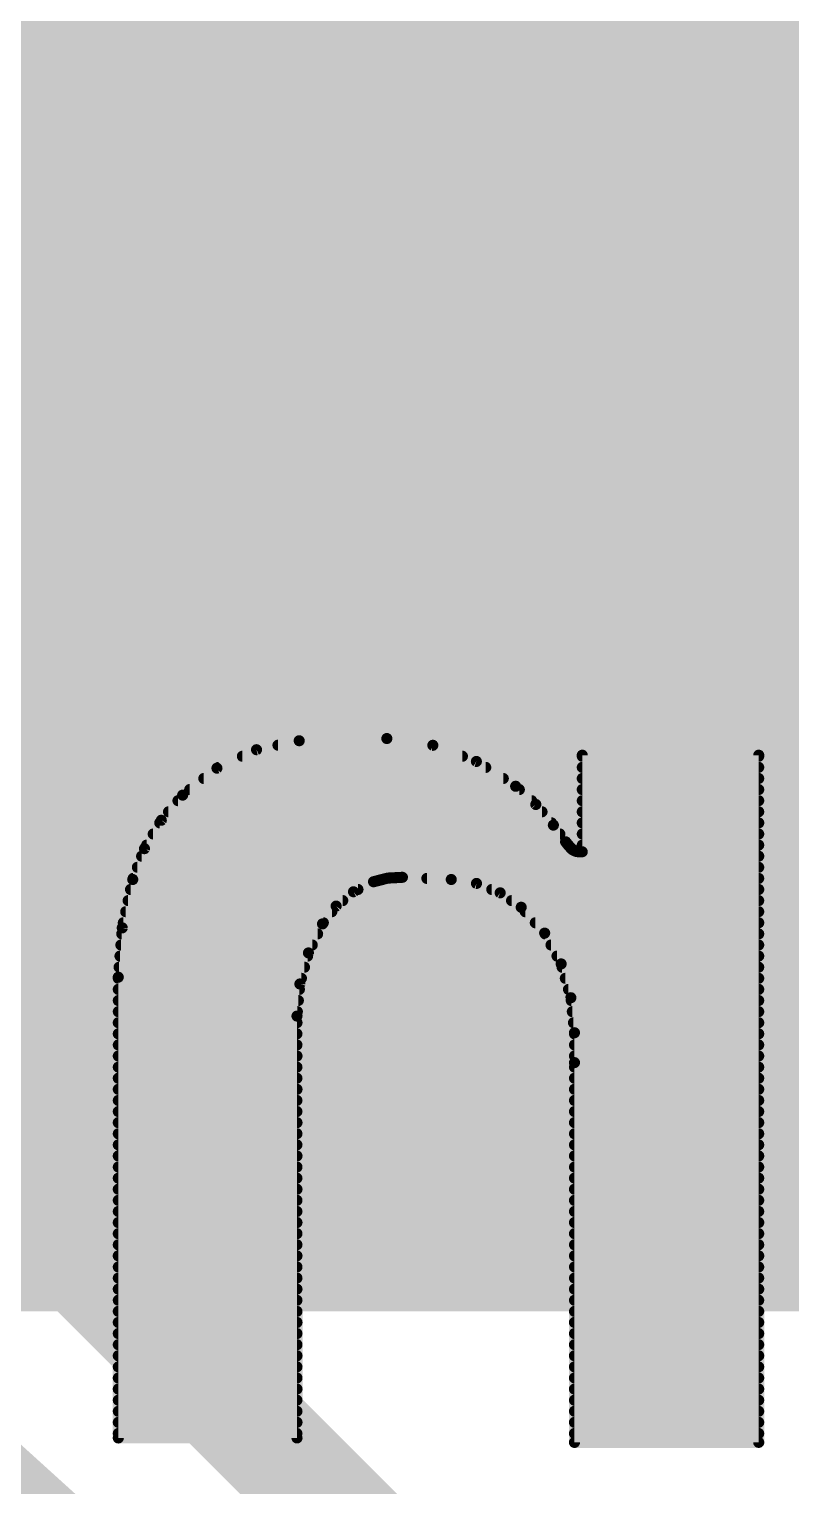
# Model space of a CAD drawing. Extents: x -5.1 to 50.9, y -12.7 to 61.1.
# Drawn here: x 21.447 to 23.19, y 33.789 to 37.122 of the extents above; entities that cross this region are included whole.
import ezdxf

# ---------------------------------------------------------------- set-up
doc = ezdxf.new("R2010")
doc.units = 0
for name, color, linetype in [('1', 12, 'CONTINUOUS'), ('16', 132, 'CONTINUOUS'), ('21', 53, 'CONTINUOUS'), ('22', 53, 'CONTINUOUS'), ('51', 53, 'CONTINUOUS')]:
    doc.layers.add(name, color=color, linetype=linetype)

msp = doc.modelspace()

# ---------------------------------------------------------------- linework, layer by layer
at = {"layer": '1', "const_width": 0.254}
msp.add_lwpolyline([(7.588, 35.56), (29.21, 35.56)], dxfattribs=at)
at = {"layer": '16', "const_width": 0.254}
for points in [[(23.368, 32.512), (16.256, 39.624)], [(23.114, 32.004), (15.748, 39.37)]]:
    msp.add_lwpolyline(points, dxfattribs=at)
at = {"layer": '21', "const_width": 0.2032}
for points in [[(20.6587, 37.1856), (30.1413, 37.1856)], [(20.5458, 36.9824), (30.2542, 36.9824)], [(20.4329, 36.7792), (30.3671, 36.7792)], [(20.32, 36.576), (30.48, 36.576)], [(20.2071, 36.3728), (30.5929, 36.3728)], [(20.0942, 36.1696), (30.7058, 36.1696)], [(19.9813, 35.9664), (30.8187, 35.9664)], [(19.8684, 35.7632), (30.9316, 35.7632)], [(19.7556, 35.56), (31.0444, 35.56)], [(19.6427, 35.3568), (31.1573, 35.3568)], [(19.5298, 35.1536), (31.2702, 35.1536)], [(19.4169, 34.9504), (31.3831, 34.9504)], [(19.304, 34.7472), (31.496, 34.7472)], [(19.1911, 34.544), (31.6089, 34.544)], [(19.0782, 34.3408), (31.7218, 34.3408)], [(19.05, 34.29), (31.75, 34.29)]]:
    msp.add_lwpolyline(points, dxfattribs=at)
at = {"layer": '22'}
for points, const_width in [([(22.065, 35.494, 0.1741), (21.7983, 35.3695)], 0.0254), ([(22.0164, 35.4901, 1), (22.0164, 35.4775)], 0.0127), ([(22.2656, 35.499, 0.0335), (22.065, 35.494)], 0.0254), ([(22.0648, 35.5003, 1), (22.0652, 35.4877)], 0.0127), ([(22.0644, 35.5003, 1), (22.0656, 35.4877)], 0.0127), ([(22.0663, 35.4878, 1), (22.0637, 35.5002)], 0.0127), ([(22.0656, 35.4877, 1), (22.0644, 35.5003)], 0.0127), ([(22.2665, 35.5053, 1), (22.2647, 35.4927)], 0.0127), ([(22.5603, 35.3898, 0.1577), (22.2656, 35.499)], 0.0254), ([(22.2659, 35.5053, 1), (22.2653, 35.4927)], 0.0127), ([(22.2653, 35.4927, 1), (22.2659, 35.5053)], 0.0127), ([(22.2658, 35.4927, 1), (22.2654, 35.5053)], 0.0127), ([(22.373, 35.4895, 1), (22.3686, 35.4776)], 0.0127), ([(22.3688, 35.4775, 1), (22.3688, 35.4901)], 0.0127), ([(22.3698, 35.4772, 1), (22.3717, 35.4898)], 0.0127), ([(21.935, 35.4648, 1), (21.935, 35.4521)], 0.0127), ([(21.966, 35.4797, 1), (21.9686, 35.4673)], 0.0127), ([(21.97, 35.4677, 1), (21.9646, 35.4792)], 0.0127), ([(22.4385, 35.4521, 1), (22.4385, 35.4648)], 0.0127), ([(22.7191, 35.4609, 1), (22.7064, 35.4609)], 0.0127), ([(22.7191, 35.4609, 1), (22.7064, 35.4609)], 0.0127), ([(22.7127, 35.4648, 1), (22.7127, 35.4521)], 0.0127), ([(22.7127, 35.4672, 1), (22.7127, 35.4546)], 0.0127), ([(22.7127, 35.4672, 1), (22.7127, 35.4546)], 0.0127), ([(23.1229, 35.4609, 1), (23.1102, 35.4609)], 0.0127), ([(23.1229, 35.4609, 1), (23.1102, 35.4609)], 0.0127), ([(23.1165, 35.4546, 1), (23.1165, 35.4672)], 0.0127), ([(23.1165, 35.4546, 1), (23.1165, 35.4672)], 0.0127), ([(23.1165, 35.4521, 1), (23.1165, 35.4648)], 0.0127), ([(21.8741, 35.437, 1), (21.8795, 35.4255)], 0.0127), ([(21.8807, 35.4262, 1), (21.8729, 35.4362)], 0.0127), ([(21.8806, 35.4393, 1), (21.8806, 35.4267)], 0.0127), ([(22.4738, 35.4519, 1), (22.467, 35.4412)], 0.0127), ([(22.4682, 35.4406, 1), (22.4726, 35.4525)], 0.0127), ([(22.4919, 35.4267, 1), (22.4919, 35.4393)], 0.0127), ([(22.7127, 35.4393, 1), (22.7127, 35.4267)], 0.0127), ([(23.1165, 35.4267, 1), (23.1165, 35.4393)], 0.0127), ([(21.8467, 35.4139, 1), (21.8467, 35.4013)], 0.0127), ([(22.5321, 35.4013, 1), (22.5321, 35.4139)], 0.0127), ([(22.5646, 35.3945, 1), (22.556, 35.3851)], 0.0127), ([(22.6466, 35.3009, 0.0664), (22.5603, 35.3898)], 0.0254), ([(22.5642, 35.3948, 1), (22.5564, 35.3848)], 0.0127), ([(22.5564, 35.3848, 1), (22.5642, 35.3948)], 0.0127), ([(22.5569, 35.3844, 1), (22.5637, 35.3952)], 0.0127), ([(22.7127, 35.4139, 1), (22.7127, 35.4013)], 0.0127), ([(23.1165, 35.4013, 1), (23.1165, 35.4139)], 0.0127), ([(21.7983, 35.3695, 0.1281), (21.684, 35.1765)], 0.0254), ([(21.7875, 35.3631, 1), (21.7875, 35.3505)], 0.0127), ([(21.7944, 35.3745, 1), (21.8022, 35.3645)], 0.0127), ([(21.7938, 35.374, 1), (21.8028, 35.365)], 0.0127), ([(21.8031, 35.3654, 1), (21.7935, 35.3736)], 0.0127), ([(21.8028, 35.365, 1), (21.7938, 35.374)], 0.0127), ([(21.8144, 35.3886, 1), (21.8144, 35.3759)], 0.0127), ([(22.5687, 35.3759, 1), (22.5687, 35.3886)], 0.0127), ([(22.5969, 35.3505, 1), (22.5969, 35.3631)], 0.0127), ([(22.7127, 35.3886, 1), (22.7127, 35.3759)], 0.0127), ([(22.7127, 35.3631, 1), (22.7127, 35.3505)], 0.0127), ([(23.1165, 35.3759, 1), (23.1165, 35.3886)], 0.0127), ([(23.1165, 35.3505, 1), (23.1165, 35.3631)], 0.0127), ([(21.7659, 35.3377, 1), (21.7659, 35.3251)], 0.0127), ([(22.6112, 35.3523, 1), (22.6016, 35.3441)], 0.0127), ([(22.6021, 35.3435, 1), (22.6107, 35.3529)], 0.0127), ([(22.6207, 35.3251, 1), (22.6207, 35.3377)], 0.0127), ([(22.7127, 35.3377, 1), (22.7127, 35.3251)], 0.0127), ([(23.1165, 35.3251, 1), (23.1165, 35.3377)], 0.0127), ([(21.7459, 35.3124, 1), (21.7459, 35.2997)], 0.0127), ([(21.7446, 35.3161, 1), (21.7542, 35.3079)], 0.0127), ([(21.7549, 35.3087, 1), (21.7439, 35.3152)], 0.0127), ([(22.6517, 35.3047, 1), (22.6415, 35.2971)], 0.0127), ([(22.6746, 35.2628, 0.0022), (22.6466, 35.3009)], 0.0254), ([(22.6517, 35.3047, 1), (22.6415, 35.2971)], 0.0127), ([(22.6415, 35.2971, 1), (22.6517, 35.3047)], 0.0127), ([(22.6418, 35.2968, 1), (22.6514, 35.305)], 0.0127), ([(22.6423, 35.2997, 1), (22.6423, 35.3124)], 0.0127), ([(22.7127, 35.3124, 1), (22.7127, 35.2997)], 0.0127), ([(23.1165, 35.2997, 1), (23.1165, 35.3124)], 0.0127), ([(21.7158, 35.2615, 1), (21.7158, 35.2489)], 0.0127), ([(21.7308, 35.2869, 1), (21.7308, 35.2743)], 0.0127), ([(22.6615, 35.2743, 1), (22.6615, 35.2869)], 0.0127), ([(22.6795, 35.2669, 1), (22.6697, 35.2587)], 0.0127), ([(22.6746, 35.2628, 0.0333), (22.6873, 35.2476)], 0.0254), ([(22.6797, 35.2665, 1), (22.6695, 35.2591)], 0.0127), ([(22.6695, 35.259, 1), (22.6797, 35.2666)], 0.0127), ([(22.6695, 35.2591, 1), (22.6797, 35.2665)], 0.0127), ([(22.681, 35.2489, 1), (22.681, 35.2615)], 0.0127), ([(22.7127, 35.2869, 1), (22.7127, 35.2743)], 0.0127), ([(22.7127, 35.2615, 1), (22.7127, 35.2489)], 0.0127), ([(23.1165, 35.2743, 1), (23.1165, 35.2869)], 0.0127), ([(23.1165, 35.2489, 1), (23.1165, 35.2615)], 0.0127), ([(21.7044, 35.2362, 1), (21.7044, 35.2235)], 0.0127), ([(21.7055, 35.2503, 1), (21.7164, 35.2438)], 0.0127), ([(21.7169, 35.2448, 1), (21.705, 35.2493)], 0.0127), ([(22.6909, 35.2528, 1), (22.6837, 35.2424)], 0.0127), ([(22.6873, 35.2476, 0.205), (22.7051, 35.24)], 0.0254), ([(22.6919, 35.252, 1), (22.6827, 35.2432)], 0.0127), ([(22.6824, 35.2435, 1), (22.6922, 35.2517)], 0.0127), ([(22.6827, 35.2432, 1), (22.6919, 35.252)], 0.0127), ([(22.6967, 35.2482, 1), (22.6942, 35.2358)], 0.0127), ([(22.6918, 35.2368, 1), (22.699, 35.2472)], 0.0127), ([(22.7051, 35.2463, 1), (22.7051, 35.2337)], 0.0127), ([(22.7051, 35.2463, 1), (22.7051, 35.2337)], 0.0127), ([(22.7038, 35.2338, 1), (22.7064, 35.2462)], 0.0127), ([(22.7051, 35.2337, 1), (22.7051, 35.2463)], 0.0127), ([(22.7064, 35.24, 1), (22.7191, 35.24)], 0.0127), ([(22.7064, 35.24, 1), (22.7191, 35.24)], 0.0127), ([(22.7127, 35.2337, 1), (22.7127, 35.2463)], 0.0127), ([(22.7127, 35.2337, 1), (22.7127, 35.2463)], 0.0127), ([(23.1165, 35.2235, 1), (23.1165, 35.2362)], 0.0127), ([(21.6947, 35.2107, 1), (21.6947, 35.1981)], 0.0127), ([(23.1165, 35.1981, 1), (23.1165, 35.2107)], 0.0127), ([(21.684, 35.1765, 0.0668), (21.651, 34.9529)], 0.0254), ([(21.679, 35.16, 1), (21.679, 35.1473)], 0.0127), ([(21.6781, 35.1788, 1), (21.6899, 35.1742)], 0.0127), ([(21.6779, 35.1783, 1), (21.6901, 35.1747)], 0.0127), ([(21.6902, 35.1752, 1), (21.6778, 35.1778)], 0.0127), ([(21.6901, 35.1747, 1), (21.6779, 35.1783)], 0.0127), ([(21.685, 35.1853, 1), (21.685, 35.1727)], 0.0127), ([(22.2352, 35.1714, 0.1719), (22.1183, 35.0749)], 0.0254), ([(22.1995, 35.1473, 1), (22.1995, 35.16)], 0.0127), ([(22.2336, 35.1776, 1), (22.2368, 35.1652)], 0.0127), ([(22.3012, 35.1815, 0.0992), (22.2352, 35.1714)], 0.0254), ([(22.233, 35.1774, 1), (22.2374, 35.1654)], 0.0127), ([(22.238, 35.1657, 1), (22.2324, 35.1771)], 0.0127), ([(22.2374, 35.1654, 1), (22.233, 35.1774)], 0.0127), ([(22.2674, 35.1861, 1), (22.268, 35.1734)], 0.0127), ([(22.2649, 35.1727, 1), (22.2649, 35.1853)], 0.0127), ([(22.2693, 35.1736, 1), (22.2661, 35.1859)], 0.0127), ([(22.3015, 35.1878, 1), (22.3009, 35.1752)], 0.0127), ([(22.3012, 35.1815, 0.0006), (22.413, 35.1765)], 0.0254), ([(22.3015, 35.1878, 1), (22.3009, 35.1752)], 0.0127), ([(22.3015, 35.1752, 1), (22.3009, 35.1878)], 0.0127), ([(22.3009, 35.1752, 1), (22.3015, 35.1878)], 0.0127), ([(22.3571, 35.1853, 1), (22.3571, 35.1727)], 0.0127), ([(22.414, 35.1828, 1), (22.412, 35.1702)], 0.0127), ([(22.573, 35.113, 0.1688), (22.413, 35.1765)], 0.0254), ([(22.4133, 35.1828, 1), (22.4127, 35.1702)], 0.0127), ([(22.4127, 35.1702, 1), (22.4133, 35.1828)], 0.0127), ([(22.4127, 35.1702, 1), (22.4133, 35.1828)], 0.0127), ([(22.473, 35.1734, 1), (22.4683, 35.1616)], 0.0127), ([(22.4697, 35.1612, 1), (22.4716, 35.1738)], 0.0127), ([(22.5057, 35.16, 1), (22.5057, 35.1473)], 0.0127), ([(23.1165, 35.1727, 1), (23.1165, 35.1853)], 0.0127), ([(23.1165, 35.1473, 1), (23.1165, 35.16)], 0.0127), ([(21.6735, 35.1345, 1), (21.6735, 35.1219)], 0.0127), ([(22.1647, 35.1219, 1), (22.1647, 35.1345)], 0.0127), ([(22.1864, 35.1541, 1), (22.192, 35.1428)], 0.0127), ([(22.1932, 35.1435, 1), (22.1852, 35.1533)], 0.0127), ([(22.5285, 35.1512, 1), (22.5213, 35.1407)], 0.0127), ([(22.5225, 35.1401, 1), (22.5272, 35.1519)], 0.0127), ([(22.5508, 35.1345, 1), (22.5508, 35.1219)], 0.0127), ([(23.1165, 35.1219, 1), (23.1165, 35.1345)], 0.0127), ([(21.668, 35.1091, 1), (21.668, 35.0965)], 0.0127), ([(22.1397, 35.0965, 1), (22.1397, 35.1091)], 0.0127), ([(22.1455, 35.1206, 1), (22.1536, 35.1108)], 0.0127), ([(22.1546, 35.1118, 1), (22.1445, 35.1196)], 0.0127), ([(22.5777, 35.1173, 1), (22.5683, 35.1087)], 0.0127), ([(22.6644, 34.9834, 0.1229), (22.573, 35.113)], 0.0254), ([(22.5771, 35.1178, 1), (22.5689, 35.1082)], 0.0127), ([(22.5689, 35.1082, 1), (22.5771, 35.1178)], 0.0127), ([(22.5694, 35.1078, 1), (22.5766, 35.1182)], 0.0127), ([(22.5822, 35.1091, 1), (22.5822, 35.0965)], 0.0127), ([(23.1165, 35.0965, 1), (23.1165, 35.1091)], 0.0127), ([(21.6589, 35.0583, 1), (21.6589, 35.0457)], 0.0127), ([(21.6664, 35.0653, 1), (21.6537, 35.0663)], 0.0127), ([(21.6538, 35.0671, 1), (21.6662, 35.0645)], 0.0127), ([(21.6625, 35.0838, 1), (21.6625, 35.0711)], 0.0127), ([(22.1183, 35.0749, 0.136), (22.0599, 34.864)], 0.0254), ([(22.1072, 35.0457, 1), (22.1072, 35.0583)], 0.0127), ([(22.1133, 35.0788, 1), (22.1233, 35.071)], 0.0127), ([(22.1129, 35.0782, 1), (22.1237, 35.0716)], 0.0127), ([(22.124, 35.0721, 1), (22.1126, 35.0777)], 0.0127), ([(22.1237, 35.0716, 1), (22.1129, 35.0782)], 0.0127), ([(22.1202, 35.0711, 1), (22.1202, 35.0838)], 0.0127), ([(22.6053, 35.0838, 1), (22.6053, 35.0711)], 0.0127), ([(22.6323, 35.0568, 1), (22.6211, 35.0508)], 0.0127), ([(22.6276, 35.0583, 1), (22.6276, 35.0457)], 0.0127), ([(22.622, 35.0496, 1), (22.6314, 35.0581)], 0.0127), ([(23.1165, 35.0711, 1), (23.1165, 35.0838)], 0.0127), ([(23.1165, 35.0457, 1), (23.1165, 35.0583)], 0.0127), ([(21.6569, 35.0329, 1), (21.6569, 35.0203)], 0.0127), ([(22.0949, 35.0203, 1), (22.0949, 35.0329)], 0.0127), ([(22.6412, 35.0329, 1), (22.6412, 35.0203)], 0.0127), ([(23.1165, 35.0203, 1), (23.1165, 35.0329)], 0.0127), ([(21.6549, 35.0076, 1), (21.6549, 34.9949)], 0.0127), ([(22.0805, 35.0113, 1), (22.0919, 35.0057)], 0.0127), ([(22.0923, 35.0068, 1), (22.0801, 35.0102)], 0.0127), ([(22.0842, 34.9949, 1), (22.0842, 35.0076)], 0.0127), ([(22.6549, 35.0076, 1), (22.6549, 34.9949)], 0.0127), ([(22.6705, 34.9852, 1), (22.6583, 34.9816)], 0.0127), ([(22.6949, 34.8259, 0.0895), (22.6644, 34.9834)], 0.0254), ([(22.6703, 34.9857, 1), (22.6585, 34.9811)], 0.0127), ([(23.1165, 34.9949, 1), (23.1165, 35.0076)], 0.0127), ([(21.6574, 34.9529, 1), (21.6446, 34.9529)], 0.0127), ([(21.6574, 34.9529, 1), (21.6446, 34.9529)], 0.0127), ([(21.651, 34.9567, 1), (21.651, 34.9441)], 0.0127), ([(21.6528, 34.9821, 1), (21.6528, 34.9695)], 0.0127), ([(22.0701, 34.9441, 1), (22.0701, 34.9567)], 0.0127), ([(22.0771, 34.9695, 1), (22.0771, 34.9821)], 0.0127), ([(22.6585, 34.9811, 1), (22.6703, 34.9857)], 0.0127), ([(22.6588, 34.9804, 1), (22.67, 34.9864)], 0.0127), ([(22.6666, 34.9821, 1), (22.6666, 34.9695)], 0.0127), ([(22.6739, 34.9567, 1), (22.6739, 34.9441)], 0.0127), ([(23.1165, 34.9695, 1), (23.1165, 34.9821)], 0.0127), ([(23.1165, 34.9441, 1), (23.1165, 34.9567)], 0.0127), ([(21.6447, 34.9534, 1), (21.6573, 34.9524)], 0.0127), ([(21.6447, 34.953, 1), (21.6573, 34.9528)], 0.0127), ([(21.651, 34.9314, 1), (21.651, 34.9187)], 0.0127), ([(22.0728, 34.9369, 1), (22.0602, 34.938)], 0.0127), ([(22.0604, 34.9391, 1), (22.0726, 34.9357)], 0.0127), ([(22.0654, 34.9187, 1), (22.0654, 34.9314)], 0.0127), ([(22.6812, 34.9314, 1), (22.6812, 34.9187)], 0.0127), ([(23.1165, 34.9187, 1), (23.1165, 34.9314)], 0.0127), ([(21.651, 34.9059, 1), (21.651, 34.8933)], 0.0127), ([(22.0631, 34.8933, 1), (22.0631, 34.9059)], 0.0127), ([(22.693, 34.9067, 1), (22.6804, 34.9054)], 0.0127), ([(22.6806, 34.9043, 1), (22.6928, 34.9078)], 0.0127), ([(22.6874, 34.9059, 1), (22.6874, 34.8933)], 0.0127), ([(23.1165, 34.8933, 1), (23.1165, 34.9059)], 0.0127), ([(21.651, 34.8805, 1), (21.651, 34.8679)], 0.0127), ([(22.0536, 34.8646, 1), (22.0662, 34.8634)], 0.0127), ([(22.0536, 34.864, 1), (22.0662, 34.864)], 0.0127), ([(22.0663, 34.864, 1), (22.0536, 34.864)], 0.0127), ([(22.0663, 34.864, 1), (22.0536, 34.864)], 0.0127), ([(22.0608, 34.8679, 1), (22.0608, 34.8805)], 0.0127), ([(22.6899, 34.8805, 1), (22.6899, 34.8679)], 0.0127), ([(23.1165, 34.8679, 1), (23.1165, 34.8805)], 0.0127), ([(21.651, 34.8552, 1), (21.651, 34.8425)], 0.0127), ([(21.651, 34.8297, 1), (21.651, 34.8171)], 0.0127), ([(22.0599, 34.8425, 1), (22.0599, 34.8552)], 0.0127), ([(22.0599, 34.8171, 1), (22.0599, 34.8297)], 0.0127), ([(22.6926, 34.8552, 1), (22.6926, 34.8425)], 0.0127), ([(22.7013, 34.8259, 1), (22.6885, 34.8259)], 0.0127), ([(22.6949, 34.7574, 0.0064), (22.6949, 34.8259)], 0.0254), ([(22.7012, 34.826, 1), (22.6886, 34.8258)], 0.0127), ([(22.6949, 34.8297, 1), (22.6949, 34.8171)], 0.0127), ([(22.6886, 34.8253, 1), (22.7012, 34.8265)], 0.0127), ([(22.6886, 34.8258, 1), (22.7012, 34.826)], 0.0127), ([(23.1165, 34.8425, 1), (23.1165, 34.8552)], 0.0127), ([(23.1165, 34.8171, 1), (23.1165, 34.8297)], 0.0127), ([(21.651, 34.8043, 1), (21.651, 34.7917)], 0.0127), ([(22.0599, 34.7917, 1), (22.0599, 34.8043)], 0.0127), ([(22.6949, 34.8043, 1), (22.6949, 34.7917)], 0.0127), ([(23.1165, 34.7917, 1), (23.1165, 34.8043)], 0.0127), ([(21.651, 34.779, 1), (21.651, 34.7663)], 0.0127), ([(22.0599, 34.7663, 1), (22.0599, 34.779)], 0.0127), ([(22.6949, 34.779, 1), (22.6949, 34.7663)], 0.0127), ([(22.7013, 34.7574, 1), (22.6885, 34.7574)], 0.0127), ([(22.6886, 34.7575, 1), (22.7012, 34.7573)], 0.0127), ([(23.1165, 34.7663, 1), (23.1165, 34.779)], 0.0127), ([(21.651, 34.7535, 1), (21.651, 34.7409)], 0.0127), ([(21.651, 34.7281, 1), (21.651, 34.7155)], 0.0127), ([(22.0599, 34.7409, 1), (22.0599, 34.7535)], 0.0127), ([(22.0599, 34.7155, 1), (22.0599, 34.7281)], 0.0127), ([(22.6949, 34.7535, 1), (22.6949, 34.7409)], 0.0127), ([(22.6949, 34.7281, 1), (22.6949, 34.7155)], 0.0127), ([(23.1165, 34.7409, 1), (23.1165, 34.7535)], 0.0127), ([(23.1165, 34.7155, 1), (23.1165, 34.7281)], 0.0127), ([(21.651, 34.7028, 1), (21.651, 34.6901)], 0.0127), ([(22.0599, 34.6901, 1), (22.0599, 34.7028)], 0.0127), ([(22.6949, 34.7028, 1), (22.6949, 34.6901)], 0.0127), ([(23.1165, 34.6901, 1), (23.1165, 34.7028)], 0.0127), ([(21.651, 34.6773, 1), (21.651, 34.6647)], 0.0127), ([(22.0599, 34.6647, 1), (22.0599, 34.6773)], 0.0127), ([(22.6949, 34.6773, 1), (22.6949, 34.6647)], 0.0127), ([(23.1165, 34.6647, 1), (23.1165, 34.6773)], 0.0127), ([(21.651, 34.6519, 1), (21.651, 34.6393)], 0.0127), ([(21.651, 34.6266, 1), (21.651, 34.6139)], 0.0127), ([(22.0599, 34.6393, 1), (22.0599, 34.6519)], 0.0127), ([(22.0599, 34.6139, 1), (22.0599, 34.6266)], 0.0127), ([(22.6949, 34.6519, 1), (22.6949, 34.6393)], 0.0127), ([(22.6949, 34.6266, 1), (22.6949, 34.6139)], 0.0127), ([(23.1165, 34.6393, 1), (23.1165, 34.6519)], 0.0127), ([(23.1165, 34.6139, 1), (23.1165, 34.6266)], 0.0127), ([(21.651, 34.6011, 1), (21.651, 34.5885)], 0.0127), ([(22.0599, 34.5885, 1), (22.0599, 34.6011)], 0.0127), ([(22.6949, 34.6011, 1), (22.6949, 34.5885)], 0.0127), ([(23.1165, 34.5885, 1), (23.1165, 34.6011)], 0.0127), ([(21.651, 34.5757, 1), (21.651, 34.5631)], 0.0127), ([(22.0599, 34.5631, 1), (22.0599, 34.5757)], 0.0127), ([(22.6949, 34.5757, 1), (22.6949, 34.5631)], 0.0127), ([(23.1165, 34.5631, 1), (23.1165, 34.5757)], 0.0127), ([(21.651, 34.5504, 1), (21.651, 34.5377)], 0.0127), ([(21.651, 34.5249, 1), (21.651, 34.5123)], 0.0127), ([(22.0599, 34.5377, 1), (22.0599, 34.5504)], 0.0127), ([(22.0599, 34.5123, 1), (22.0599, 34.5249)], 0.0127), ([(22.6949, 34.5504, 1), (22.6949, 34.5377)], 0.0127), ([(22.6949, 34.5249, 1), (22.6949, 34.5123)], 0.0127), ([(23.1165, 34.5377, 1), (23.1165, 34.5504)], 0.0127), ([(23.1165, 34.5123, 1), (23.1165, 34.5249)], 0.0127), ([(21.651, 34.4995, 1), (21.651, 34.4869)], 0.0127), ([(22.0599, 34.4869, 1), (22.0599, 34.4995)], 0.0127), ([(22.6949, 34.4995, 1), (22.6949, 34.4869)], 0.0127), ([(23.1165, 34.4869, 1), (23.1165, 34.4995)], 0.0127), ([(21.651, 34.4742, 1), (21.651, 34.4615)], 0.0127), ([(22.0599, 34.4615, 1), (22.0599, 34.4742)], 0.0127), ([(22.6949, 34.4742, 1), (22.6949, 34.4615)], 0.0127), ([(23.1165, 34.4615, 1), (23.1165, 34.4742)], 0.0127), ([(21.651, 34.4487, 1), (21.651, 34.4361)], 0.0127), ([(21.651, 34.4233, 1), (21.651, 34.4107)], 0.0127), ([(22.0599, 34.4361, 1), (22.0599, 34.4487)], 0.0127), ([(22.0599, 34.4107, 1), (22.0599, 34.4233)], 0.0127), ([(22.6949, 34.4487, 1), (22.6949, 34.4361)], 0.0127), ([(22.6949, 34.4233, 1), (22.6949, 34.4107)], 0.0127), ([(23.1165, 34.4361, 1), (23.1165, 34.4487)], 0.0127), ([(23.1165, 34.4107, 1), (23.1165, 34.4233)], 0.0127), ([(21.651, 34.398, 1), (21.651, 34.3853)], 0.0127), ([(22.0599, 34.3853, 1), (22.0599, 34.398)], 0.0127), ([(22.6949, 34.398, 1), (22.6949, 34.3853)], 0.0127), ([(23.1165, 34.3853, 1), (23.1165, 34.398)], 0.0127), ([(21.651, 34.3725, 1), (21.651, 34.3599)], 0.0127), ([(22.0599, 34.3599, 1), (22.0599, 34.3725)], 0.0127), ([(22.6949, 34.3725, 1), (22.6949, 34.3599)], 0.0127), ([(23.1165, 34.3599, 1), (23.1165, 34.3725)], 0.0127), ([(21.651, 34.3471, 1), (21.651, 34.3345)], 0.0127), ([(22.0599, 34.3345, 1), (22.0599, 34.3471)], 0.0127), ([(22.6949, 34.3471, 1), (22.6949, 34.3345)], 0.0127), ([(23.1165, 34.3345, 1), (23.1165, 34.3471)], 0.0127), ([(21.651, 34.3218, 1), (21.651, 34.3091)], 0.0127), ([(21.651, 34.2963, 1), (21.651, 34.2837)], 0.0127), ([(22.0599, 34.3091, 1), (22.0599, 34.3218)], 0.0127), ([(22.0599, 34.2837, 1), (22.0599, 34.2963)], 0.0127), ([(22.6949, 34.3218, 1), (22.6949, 34.3091)], 0.0127), ([(22.6949, 34.2963, 1), (22.6949, 34.2837)], 0.0127), ([(23.1165, 34.3091, 1), (23.1165, 34.3218)], 0.0127), ([(23.1165, 34.2837, 1), (23.1165, 34.2963)], 0.0127), ([(21.651, 34.2709, 1), (21.651, 34.2583)], 0.0127), ([(22.0599, 34.2583, 1), (22.0599, 34.2709)], 0.0127), ([(22.6949, 34.2709, 1), (22.6949, 34.2583)], 0.0127), ([(23.1165, 34.2583, 1), (23.1165, 34.2709)], 0.0127), ([(21.651, 34.2456, 1), (21.651, 34.2329)], 0.0127), ([(22.0599, 34.2329, 1), (22.0599, 34.2456)], 0.0127), ([(22.6949, 34.2456, 1), (22.6949, 34.2329)], 0.0127), ([(23.1165, 34.2329, 1), (23.1165, 34.2456)], 0.0127), ([(21.651, 34.2201, 1), (21.651, 34.2075)], 0.0127), ([(21.651, 34.1947, 1), (21.651, 34.1821)], 0.0127), ([(22.0599, 34.2075, 1), (22.0599, 34.2201)], 0.0127), ([(22.0599, 34.1821, 1), (22.0599, 34.1947)], 0.0127), ([(22.6949, 34.2201, 1), (22.6949, 34.2075)], 0.0127), ([(22.6949, 34.1947, 1), (22.6949, 34.1821)], 0.0127), ([(23.1165, 34.2075, 1), (23.1165, 34.2201)], 0.0127), ([(23.1165, 34.1821, 1), (23.1165, 34.1947)], 0.0127), ([(21.651, 34.1694, 1), (21.651, 34.1567)], 0.0127), ([(22.0599, 34.1567, 1), (22.0599, 34.1694)], 0.0127), ([(22.6949, 34.1694, 1), (22.6949, 34.1567)], 0.0127), ([(23.1165, 34.1567, 1), (23.1165, 34.1694)], 0.0127), ([(21.651, 34.1439, 1), (21.651, 34.1313)], 0.0127), ([(22.0599, 34.1313, 1), (22.0599, 34.1439)], 0.0127), ([(22.6949, 34.1439, 1), (22.6949, 34.1313)], 0.0127), ([(23.1165, 34.1313, 1), (23.1165, 34.1439)], 0.0127), ([(21.651, 34.1185, 1), (21.651, 34.1059)], 0.0127), ([(21.651, 34.0932, 1), (21.651, 34.0805)], 0.0127), ([(22.0599, 34.1059, 1), (22.0599, 34.1185)], 0.0127), ([(22.0599, 34.0805, 1), (22.0599, 34.0932)], 0.0127), ([(22.6949, 34.1185, 1), (22.6949, 34.1059)], 0.0127), ([(22.6949, 34.0932, 1), (22.6949, 34.0805)], 0.0127), ([(23.1165, 34.1059, 1), (23.1165, 34.1185)], 0.0127), ([(23.1165, 34.0805, 1), (23.1165, 34.0932)], 0.0127), ([(21.651, 34.0677, 1), (21.651, 34.0551)], 0.0127), ([(22.0599, 34.0551, 1), (22.0599, 34.0677)], 0.0127), ([(22.6949, 34.0677, 1), (22.6949, 34.0551)], 0.0127), ([(23.1165, 34.0551, 1), (23.1165, 34.0677)], 0.0127), ([(21.651, 34.0423, 1), (21.651, 34.0297)], 0.0127), ([(22.0599, 34.0297, 1), (22.0599, 34.0423)], 0.0127), ([(22.6949, 34.0423, 1), (22.6949, 34.0297)], 0.0127), ([(23.1165, 34.0297, 1), (23.1165, 34.0423)], 0.0127), ([(21.651, 34.017, 1), (21.651, 34.0043)], 0.0127), ([(21.651, 33.9915, 1), (21.651, 33.9789)], 0.0127), ([(22.0599, 34.0043, 1), (22.0599, 34.017)], 0.0127), ([(22.0599, 33.9789, 1), (22.0599, 33.9915)], 0.0127), ([(22.6949, 34.017, 1), (22.6949, 34.0043)], 0.0127), ([(22.6949, 33.9915, 1), (22.6949, 33.9789)], 0.0127), ([(23.1165, 34.0043, 1), (23.1165, 34.017)], 0.0127), ([(23.1165, 33.9789, 1), (23.1165, 33.9915)], 0.0127), ([(21.651, 33.9661, 1), (21.651, 33.9535)], 0.0127), ([(22.0599, 33.9535, 1), (22.0599, 33.9661)], 0.0127), ([(22.6949, 33.9661, 1), (22.6949, 33.9535)], 0.0127), ([(23.1165, 33.9535, 1), (23.1165, 33.9661)], 0.0127), ([(21.651, 33.9408, 1), (21.651, 33.9281)], 0.0127), ([(22.0599, 33.9281, 1), (22.0599, 33.9408)], 0.0127), ([(22.6949, 33.9408, 1), (22.6949, 33.9281)], 0.0127), ([(23.1165, 33.9281, 1), (23.1165, 33.9408)], 0.0127), ([(21.6446, 33.8988, 1), (21.6574, 33.8988)], 0.0127), ([(21.6446, 33.8988, 1), (21.6574, 33.8988)], 0.0127), ([(21.651, 33.9153, 1), (21.651, 33.9027)], 0.0127), ([(21.651, 33.9051, 1), (21.651, 33.8925)], 0.0127), ([(21.651, 33.9051, 1), (21.651, 33.8925)], 0.0127), ([(22.0536, 33.8988, 1), (22.0663, 33.8988)], 0.0127), ([(22.0536, 33.8988, 1), (22.0663, 33.8988)], 0.0127), ([(22.0599, 33.9027, 1), (22.0599, 33.9153)], 0.0127), ([(22.0599, 33.8925, 1), (22.0599, 33.9051)], 0.0127), ([(22.0599, 33.8925, 1), (22.0599, 33.9051)], 0.0127), ([(22.6949, 33.9153, 1), (22.6949, 33.9027)], 0.0127), ([(22.6949, 33.895, 1), (22.6949, 33.8824)], 0.0127), ([(22.6949, 33.895, 1), (22.6949, 33.8824)], 0.0127), ([(23.1165, 33.9027, 1), (23.1165, 33.9153)], 0.0127), ([(23.1165, 33.8824, 1), (23.1165, 33.895)], 0.0127), ([(23.1165, 33.8824, 1), (23.1165, 33.895)], 0.0127), ([(22.6885, 33.8887, 1), (22.7013, 33.8887)], 0.0127), ([(22.6885, 33.8887, 1), (22.7013, 33.8887)], 0.0127), ([(23.1102, 33.8887, 1), (23.1229, 33.8887)], 0.0127), ([(23.1102, 33.8887, 1), (23.1229, 33.8887)], 0.0127)]:
    msp.add_lwpolyline(points, format="xyb", dxfattribs=dict(at, const_width=const_width))
at = {"layer": '22', "const_width": 0.0254}
for points in [[(22.065, 35.494), (21.9673, 35.4735)], [(22.0164, 35.4838), (22.3688, 35.4838)], [(22.2656, 35.499), (22.065, 35.494)], [(22.3708, 35.4835), (22.2656, 35.499)], [(22.4704, 35.4466), (22.3708, 35.4835)], [(21.9673, 35.4735), (21.8768, 35.4312)], [(21.935, 35.4584), (22.4385, 35.4584)], [(23.1165, 35.4609), (22.7127, 35.4609)], [(22.7127, 35.4609), (22.7127, 35.24)], [(23.1165, 35.4609), (22.7127, 35.4609)], [(22.7127, 35.4609), (22.7127, 35.24)], [(22.7127, 35.4584), (23.1165, 35.4584)], [(23.1165, 33.8887), (23.1165, 35.4609)], [(23.1165, 33.8887), (23.1165, 35.4609)], [(21.8768, 35.4312), (21.7983, 35.3695)], [(21.8806, 35.433), (22.4919, 35.433)], [(22.5603, 35.3898), (22.4704, 35.4466)], [(22.7127, 35.433), (23.1165, 35.433)], [(21.8467, 35.4076), (22.5321, 35.4076)], [(22.6064, 35.3482), (22.5603, 35.3898)], [(22.7127, 35.4076), (23.1165, 35.4076)], [(21.7983, 35.3695), (21.7494, 35.312)], [(21.7875, 35.3568), (22.5969, 35.3568)], [(21.8144, 35.3822), (22.5687, 35.3822)], [(22.7127, 35.3822), (23.1165, 35.3822)], [(22.7127, 35.3568), (23.1165, 35.3568)], [(21.7659, 35.3314), (22.6207, 35.3314)], [(22.6466, 35.3009), (22.6064, 35.3482)], [(22.7127, 35.3314), (23.1165, 35.3314)], [(21.7494, 35.312), (21.7109, 35.247)], [(21.7459, 35.306), (22.6423, 35.306)], [(22.6746, 35.2628), (22.6466, 35.3009)], [(22.7127, 35.306), (23.1165, 35.306)], [(21.7158, 35.2552), (22.681, 35.2552)], [(21.7308, 35.2806), (22.6615, 35.2806)], [(22.6873, 35.2476), (22.6746, 35.2628)], [(22.7127, 35.2806), (23.1165, 35.2806)], [(22.7127, 35.2552), (23.1165, 35.2552)], [(21.7109, 35.247), (21.684, 35.1765)], [(21.7044, 35.2298), (23.1165, 35.2298)], [(22.6954, 35.242), (22.6873, 35.2476)], [(22.7051, 35.24), (22.6954, 35.242)], [(22.7127, 35.24), (22.7051, 35.24)], [(22.7127, 35.24), (22.7051, 35.24)], [(21.6947, 35.2044), (23.1165, 35.2044)], [(21.684, 35.1765), (21.66, 35.0658)], [(21.679, 35.1536), (22.1995, 35.1536)], [(21.685, 35.179), (22.2649, 35.179)], [(22.1892, 35.1484), (22.2352, 35.1714)], [(22.2352, 35.1714), (22.2677, 35.1797)], [(22.2677, 35.1797), (22.3012, 35.1815)], [(22.3012, 35.1815), (22.413, 35.1765)], [(22.3571, 35.179), (23.1165, 35.179)], [(22.413, 35.1765), (22.4706, 35.1675)], [(22.4706, 35.1675), (22.5249, 35.146)], [(22.5057, 35.1536), (23.1165, 35.1536)], [(21.6735, 35.1282), (22.1647, 35.1282)], [(22.1496, 35.1157), (22.1892, 35.1484)], [(22.5249, 35.146), (22.573, 35.113)], [(22.5508, 35.1282), (23.1165, 35.1282)], [(21.668, 35.1028), (22.1397, 35.1028)], [(22.1183, 35.0749), (22.1496, 35.1157)], [(22.573, 35.113), (22.6267, 35.0538)], [(22.5822, 35.1028), (23.1165, 35.1028)], [(21.66, 35.0658), (21.651, 34.9529)], [(21.6589, 35.052), (22.1072, 35.052)], [(21.6625, 35.0774), (22.1202, 35.0774)], [(22.0862, 35.0085), (22.1183, 35.0749)], [(22.6053, 35.0774), (23.1165, 35.0774)], [(22.6267, 35.0538), (22.6644, 34.9834)], [(22.6276, 35.052), (23.1165, 35.052)], [(21.6569, 35.0266), (22.0949, 35.0266)], [(22.6412, 35.0266), (23.1165, 35.0266)], [(21.6549, 35.0012), (22.0842, 35.0012)], [(22.0665, 34.9374), (22.0862, 35.0085)], [(22.6549, 35.0012), (23.1165, 35.0012)], [(22.6644, 34.9834), (22.6867, 34.906)], [(21.651, 34.9529), (21.651, 33.8988)], [(21.651, 34.9529), (21.651, 33.8988)], [(21.651, 34.9504), (22.0701, 34.9504)], [(21.6528, 34.9758), (22.0771, 34.9758)], [(22.6666, 34.9758), (23.1165, 34.9758)], [(22.6739, 34.9504), (23.1165, 34.9504)], [(21.651, 34.925), (22.0654, 34.925)], [(22.0599, 34.864), (22.0665, 34.9374)], [(22.6812, 34.925), (23.1165, 34.925)], [(21.651, 34.8996), (22.0631, 34.8996)], [(22.6867, 34.906), (22.6949, 34.8259)], [(22.6874, 34.8996), (23.1165, 34.8996)], [(21.651, 34.8742), (22.0608, 34.8742)], [(22.0599, 33.8988), (22.0599, 34.864)], [(22.0599, 33.8988), (22.0599, 34.864)], [(22.6899, 34.8742), (23.1165, 34.8742)], [(21.651, 34.8488), (22.0599, 34.8488)], [(21.651, 34.8234), (22.0599, 34.8234)], [(22.6926, 34.8488), (23.1165, 34.8488)], [(22.6949, 34.8259), (22.6949, 33.8887)], [(22.6949, 34.8234), (23.1165, 34.8234)], [(21.651, 34.798), (22.0599, 34.798)], [(22.6949, 34.798), (23.1165, 34.798)], [(21.651, 34.7726), (22.0599, 34.7726)], [(22.6949, 34.7726), (23.1165, 34.7726)], [(22.6949, 34.7574), (22.6949, 33.8887)], [(21.651, 34.7472), (22.0599, 34.7472)], [(21.651, 34.7218), (22.0599, 34.7218)], [(22.6949, 34.7472), (23.1165, 34.7472)], [(22.6949, 34.7218), (23.1165, 34.7218)], [(21.651, 34.6964), (22.0599, 34.6964)], [(22.6949, 34.6964), (23.1165, 34.6964)], [(21.651, 34.671), (22.0599, 34.671)], [(22.6949, 34.671), (23.1165, 34.671)], [(21.651, 34.6456), (22.0599, 34.6456)], [(21.651, 34.6202), (22.0599, 34.6202)], [(22.6949, 34.6456), (23.1165, 34.6456)], [(22.6949, 34.6202), (23.1165, 34.6202)], [(21.651, 34.5948), (22.0599, 34.5948)], [(22.6949, 34.5948), (23.1165, 34.5948)], [(21.651, 34.5694), (22.0599, 34.5694)], [(22.6949, 34.5694), (23.1165, 34.5694)], [(21.651, 34.544), (22.0599, 34.544)], [(21.651, 34.5186), (22.0599, 34.5186)], [(22.6949, 34.544), (23.1165, 34.544)], [(22.6949, 34.5186), (23.1165, 34.5186)], [(21.651, 34.4932), (22.0599, 34.4932)], [(22.6949, 34.4932), (23.1165, 34.4932)], [(21.651, 34.4678), (22.0599, 34.4678)], [(22.6949, 34.4678), (23.1165, 34.4678)], [(21.651, 34.4424), (22.0599, 34.4424)], [(21.651, 34.417), (22.0599, 34.417)], [(22.6949, 34.4424), (23.1165, 34.4424)], [(22.6949, 34.417), (23.1165, 34.417)], [(21.651, 34.3916), (22.0599, 34.3916)], [(22.6949, 34.3916), (23.1165, 34.3916)], [(21.651, 34.3662), (22.0599, 34.3662)], [(22.6949, 34.3662), (23.1165, 34.3662)], [(21.651, 34.3408), (22.0599, 34.3408)], [(22.6949, 34.3408), (23.1165, 34.3408)], [(21.651, 34.3154), (22.0599, 34.3154)], [(21.651, 34.29), (22.0599, 34.29)], [(22.6949, 34.3154), (23.1165, 34.3154)], [(22.6949, 34.29), (23.1165, 34.29)], [(21.651, 34.2646), (22.0599, 34.2646)], [(22.6949, 34.2646), (23.1165, 34.2646)], [(21.651, 34.2392), (22.0599, 34.2392)], [(22.6949, 34.2392), (23.1165, 34.2392)], [(21.651, 34.2138), (22.0599, 34.2138)], [(21.651, 34.1884), (22.0599, 34.1884)], [(22.6949, 34.2138), (23.1165, 34.2138)], [(22.6949, 34.1884), (23.1165, 34.1884)], [(21.651, 34.163), (22.0599, 34.163)], [(22.6949, 34.163), (23.1165, 34.163)], [(21.651, 34.1376), (22.0599, 34.1376)], [(22.6949, 34.1376), (23.1165, 34.1376)], [(21.651, 34.1122), (22.0599, 34.1122)], [(21.651, 34.0868), (22.0599, 34.0868)], [(22.6949, 34.1122), (23.1165, 34.1122)], [(22.6949, 34.0868), (23.1165, 34.0868)], [(21.651, 34.0614), (22.0599, 34.0614)], [(22.6949, 34.0614), (23.1165, 34.0614)], [(21.651, 34.036), (22.0599, 34.036)], [(22.6949, 34.036), (23.1165, 34.036)], [(21.651, 34.0106), (22.0599, 34.0106)], [(21.651, 33.9852), (22.0599, 33.9852)], [(22.6949, 34.0106), (23.1165, 34.0106)], [(22.6949, 33.9852), (23.1165, 33.9852)], [(21.651, 33.9598), (22.0599, 33.9598)], [(22.6949, 33.9598), (23.1165, 33.9598)], [(21.651, 33.9344), (22.0599, 33.9344)], [(22.6949, 33.9344), (23.1165, 33.9344)], [(21.651, 33.909), (22.0599, 33.909)], [(21.651, 33.8988), (22.0599, 33.8988)], [(21.651, 33.8988), (22.0599, 33.8988)], [(22.6949, 33.909), (23.1165, 33.909)], [(22.6949, 33.8887), (23.1165, 33.8887)], [(22.6949, 33.8887), (23.1165, 33.8887)]]:
    msp.add_lwpolyline(points, dxfattribs=at)
at = {"layer": '51', "const_width": 0.2032}
msp.add_lwpolyline([(25.4, 32.2, 1), (25.4, 44, 1), (25.4, 32.2)], format="xyb", dxfattribs=at)

doc.saveas('drawing.dxf')
